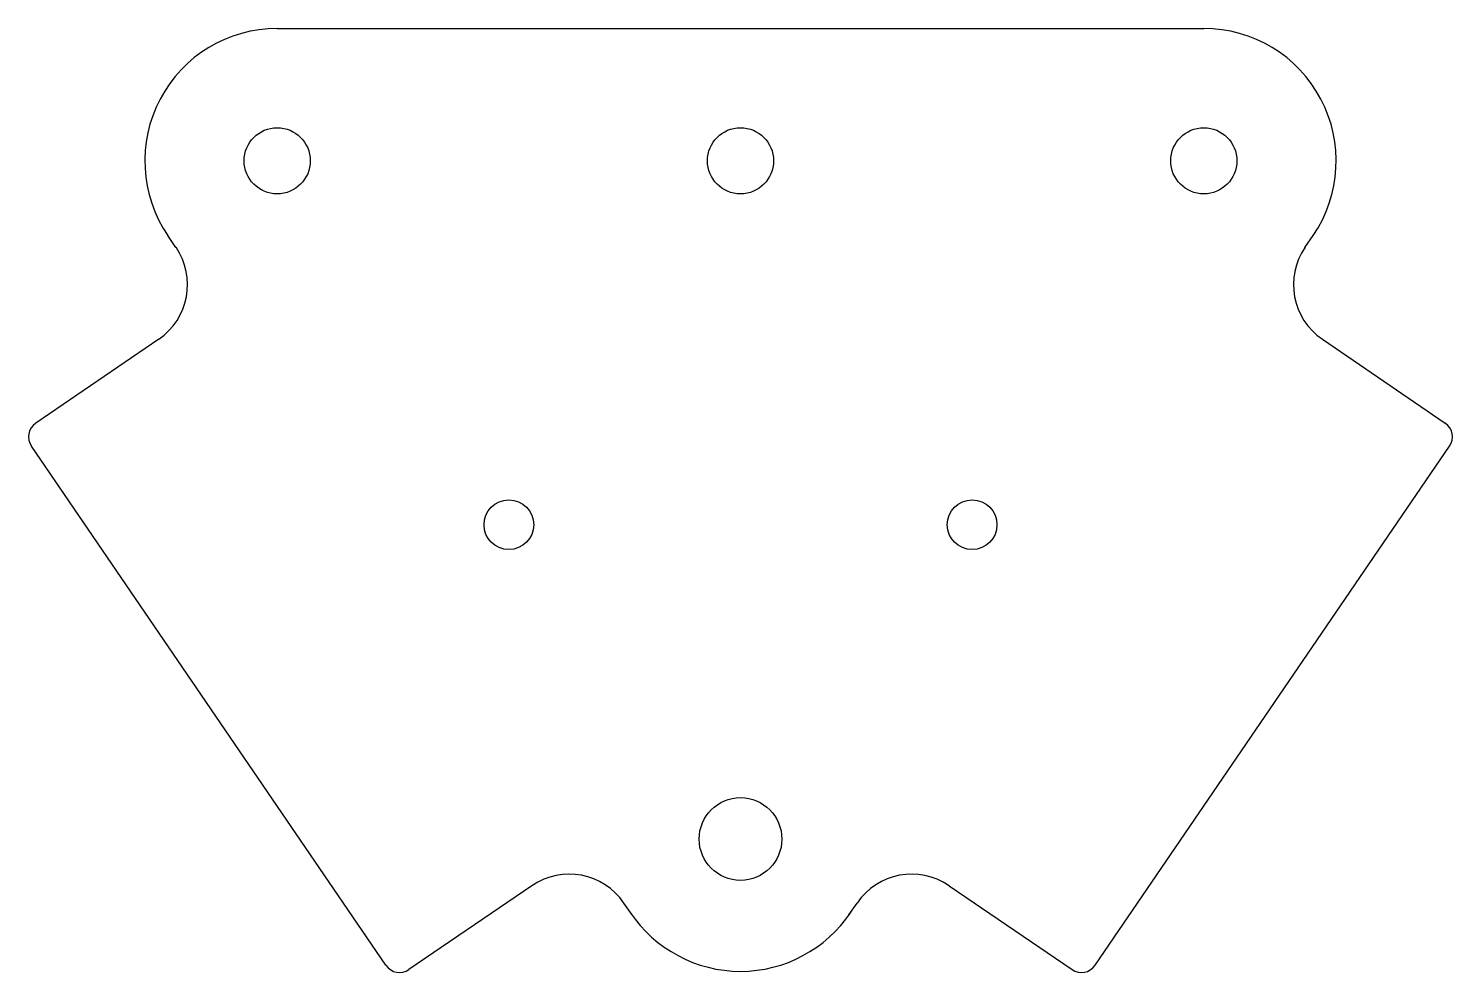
# Model space of a CAD drawing. Header units: inches. Extents: x 2 to 7.38, y 2 to 5.57.
import ezdxf

# ---------------------------------------------------------------- set-up
doc = ezdxf.new("R2010")
doc.units = ezdxf.units.IN
doc.header["$MEASUREMENT"] = 0
doc.layers.get('0').update_dxf_attribs({"linetype": 'CONTINUOUS'})

msp = doc.modelspace()

# ---------------------------------------------------------------- linework, layer by layer
for p, q in [((2.9394, 5.567), (6.4394, 5.567)), ((2.5572, 4.74), (2.5265, 4.785)), ((6.8216, 4.74), (6.8523, 4.785)), ((2.4918, 4.3926), (2.0273, 4.0754)), ((6.8871, 4.3926), (7.3516, 4.0754)), ((3.3503, 2.0273), (2.0109, 3.9885)), ((6.0285, 2.0273), (7.3679, 3.9885)), ((3.9017, 2.3281), (3.4372, 2.0109)), ((5.4771, 2.3281), (5.9416, 2.0109)), ((4.2798, 2.2177), (4.2491, 2.2627)), ((5.099, 2.2177), (5.1297, 2.2627))]:
    msp.add_line(p, q)
for centre, radius in [((2.9394, 5.067, 0.0625), 0.125), ((4.6894, 5.067, 0.0625), 0.125), ((6.4394, 5.067, 0.0625), 0.125), ((3.8144, 3.692), 0.0938), ((5.5644, 3.692), 0.0938), ((4.6894, 2.5045), 0.1562)]:
    msp.add_circle(centre, radius)
for centre, radius, start, end in [((2.9394, 5.067), 0.5, 90, 214.3308), ((6.4394, 5.067), 0.5, 325.6692, 450), ((2.3508, 4.5991), 0.25, 304.3308, 394.3308), ((7.0281, 4.5991), 0.25, 145.6692, 235.6692), ((2.0625, 4.0238), 0.0625, 124.3308, 214.3308), ((7.3163, 4.0238), 0.0625, -34.3308, 55.6692), ((4.0427, 2.1217), 0.25, 34.3308, 124.3308), ((5.3361, 2.1217), 0.25, 55.6692, 145.6692), ((4.6894, 2.5045), 0.5, 213.6617, 326.3383), ((3.4019, 2.0625), 0.0625, 214.3308, 304.3308), ((5.9769, 2.0625), 0.0625, 235.6692, 325.6692)]:
    msp.add_arc(centre, radius, start, end)

doc.saveas('drawing.dxf')
